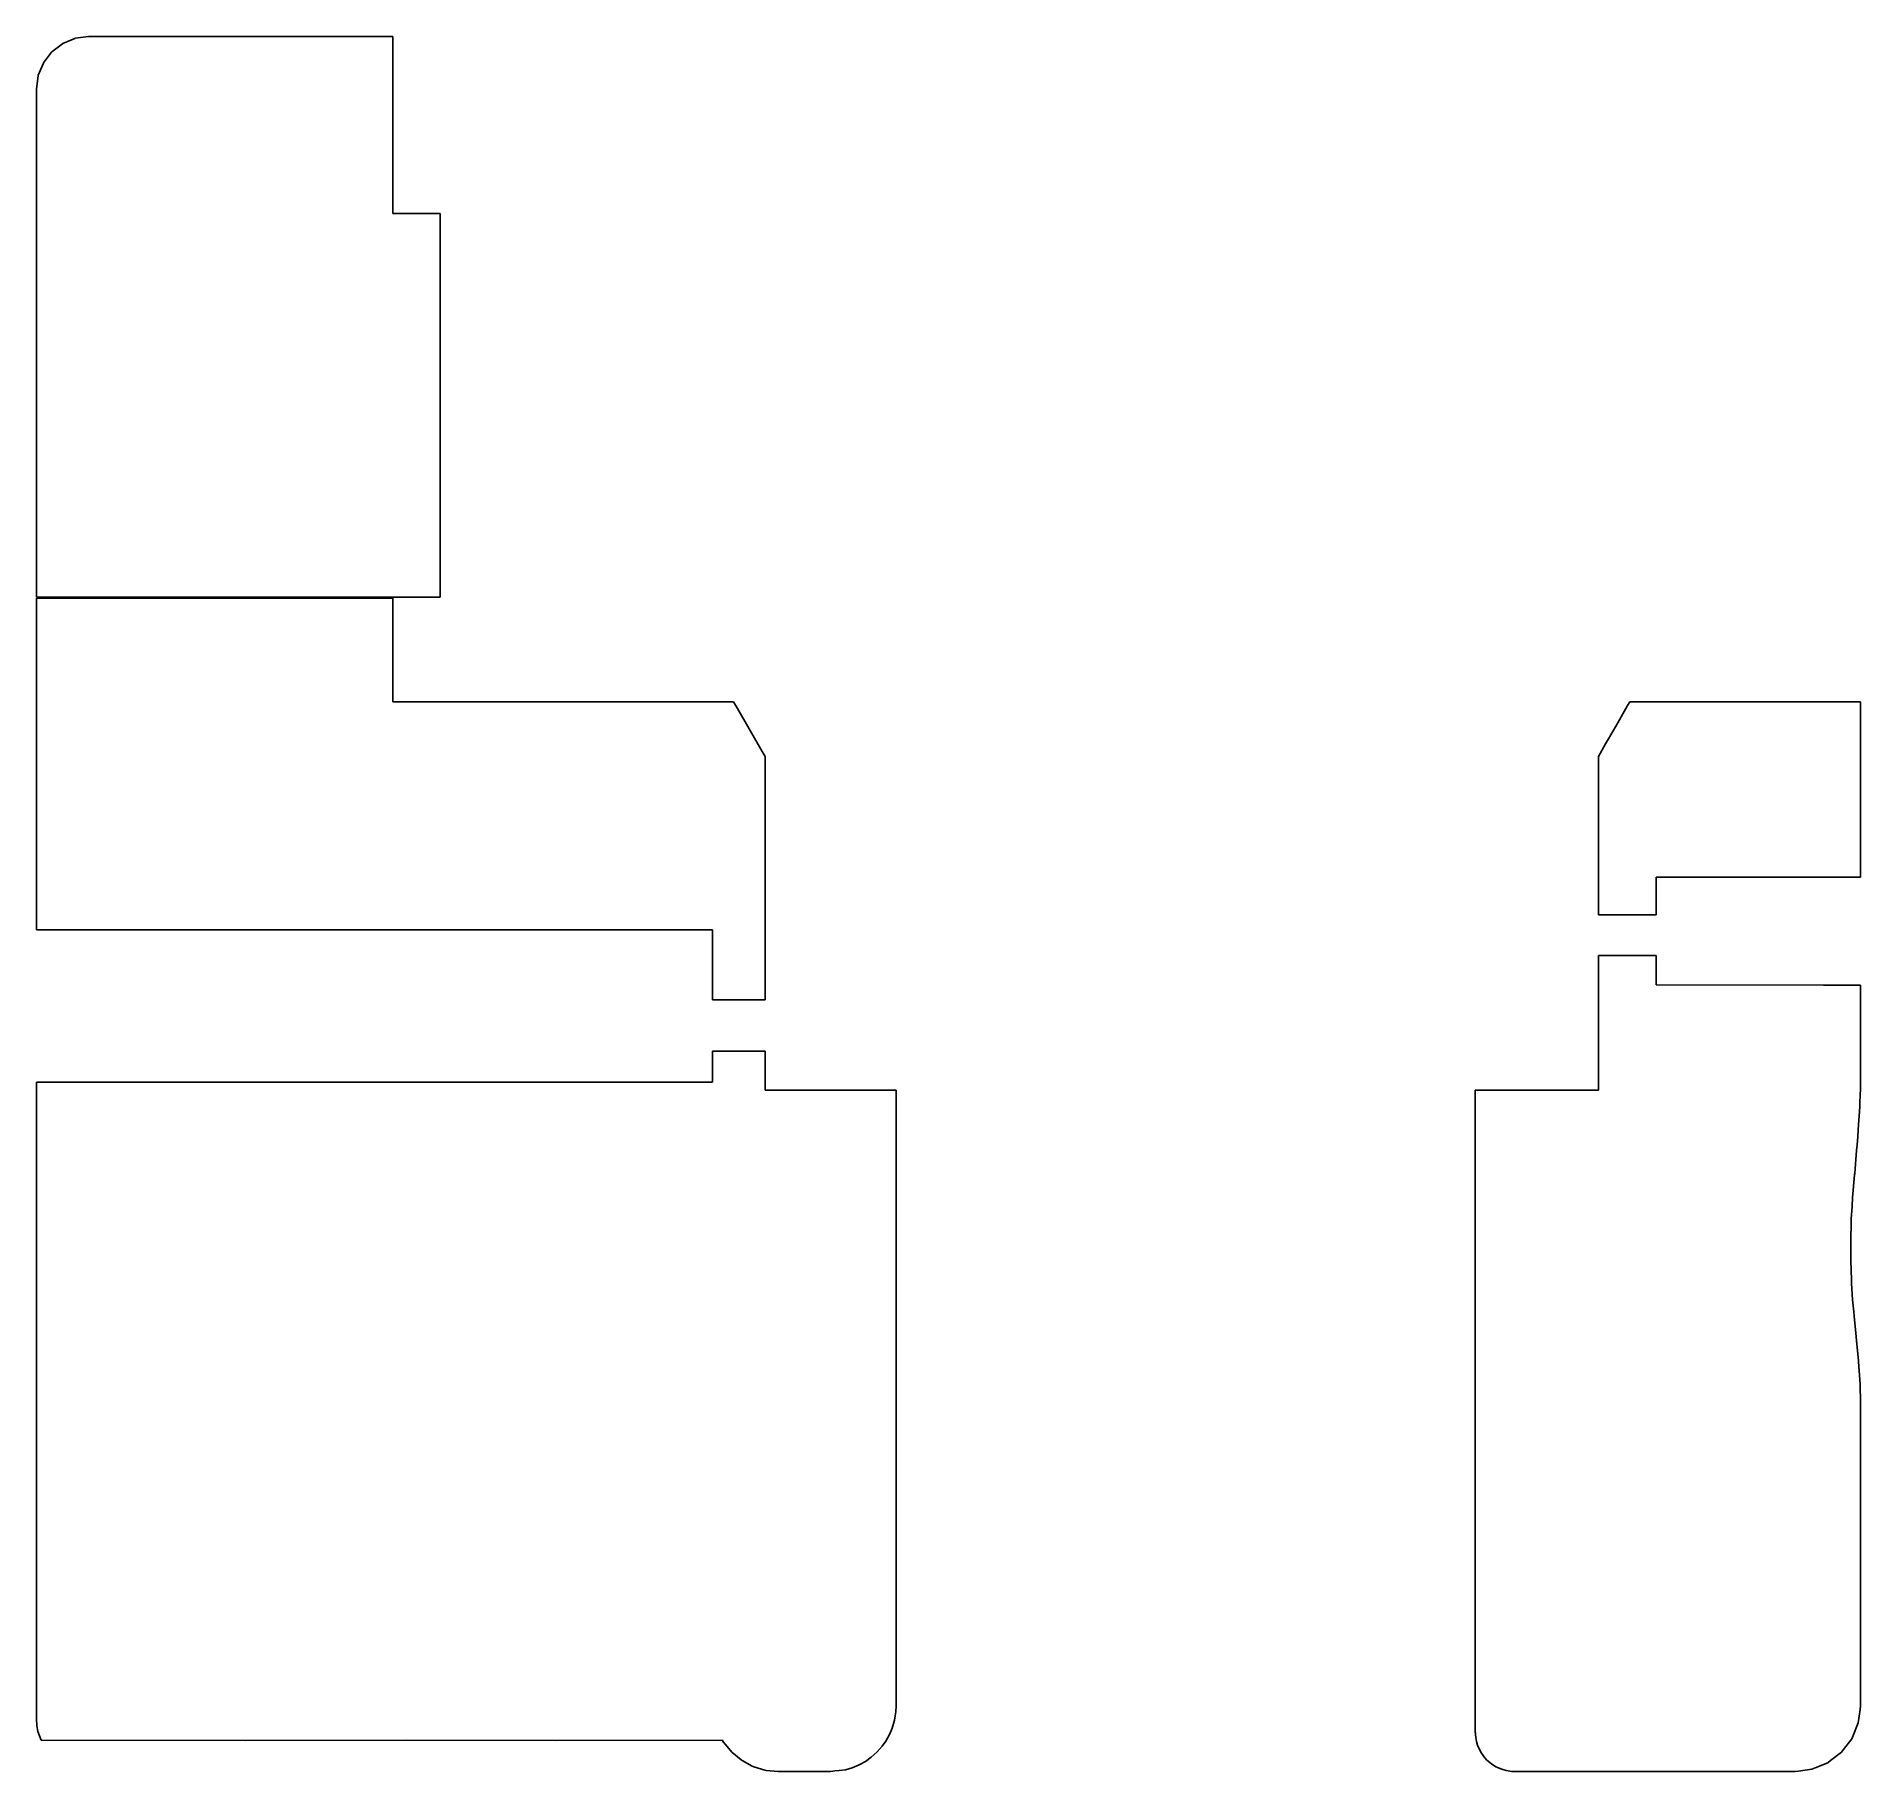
# Model space of a CAD drawing. Header units: metres. Extents: x 2.4 to 72, y -16 to 50.2.
import ezdxf

# ---------------------------------------------------------------- set-up
doc = ezdxf.new("R2010")
doc.units = ezdxf.units.M

msp = doc.modelspace()

# ---------------------------------------------------------------- linework, layer by layer
for p, q in [((3.4, 49.932), (3.867, 50.126)), ((3.867, 50.126), (3.882, 50.132)), ((3.882, 50.132), (4.384, 50.198)), ((4.384, 50.198), (4.4, 50.2)), ((4.4, 50.2), (4.862, 50.2)), ((4.862, 50.2), (4.909, 50.2)), ((4.909, 50.2), (4.974, 50.2)), ((4.974, 50.2), (5.055, 50.2)), ((5.055, 50.2), (5.15, 50.2)), ((5.15, 50.2), (5.249, 50.2)), ((5.249, 50.2), (5.335, 50.2)), ((5.335, 50.2), (12.68, 50.2)), ((12.68, 50.2), (12.701, 50.2)), ((12.701, 50.2), (12.736, 50.2)), ((12.736, 50.2), (12.778, 50.2)), ((12.778, 50.2), (12.818, 50.2)), ((12.818, 50.2), (12.851, 50.2)), ((12.851, 50.2), (13.419, 50.2)), ((13.419, 50.2), (13.46, 50.2)), ((13.46, 50.2), (13.49, 50.2)), ((13.49, 50.2), (15.59, 50.2)), ((15.59, 50.2), (15.628, 50.2)), ((15.628, 50.2), (16, 50.2)), ((16, 50.2), (16, 45.373)), ((2.668, 49.2), (2.976, 49.601)), ((2.976, 49.601), (2.986, 49.614)), ((2.986, 49.614), (3.387, 49.922)), ((3.387, 49.922), (3.4, 49.932)), ((2.468, 48.718), (2.662, 49.185)), ((2.662, 49.185), (2.668, 49.2)), ((2.4, 48.2), (2.466, 48.702)), ((2.4, 48.107), (2.4, 48.2)), ((2.4, 43.753), (2.4, 48.107)), ((2.466, 48.702), (2.468, 48.718)), ((16, 45.373), (16, 45.2)), ((16, 45.2), (16, 43.854)), ((16, 43.854), (16, 43.838)), ((2.4, 43.366), (2.4, 43.753)), ((2.4, 43.259), (2.4, 43.366)), ((2.4, 43.151), (2.4, 43.259)), ((16, 43.838), (16, 43.441)), ((16, 43.838), (16, 43.838)), ((16, 43.441), (16.523, 43.441)), ((16.523, 43.441), (17.8, 43.441)), ((17.8, 43.441), (17.8, 42.478)), ((2.4, 42.784), (2.4, 43.151)), ((2.4, 42.675), (2.4, 42.784)), ((2.4, 40.892), (2.4, 42.675)), ((17.8, 42.478), (17.8, 41.398)), ((17.8, 41.398), (17.8, 40.681)), ((2.4, 40.57), (2.4, 40.892)), ((2.4, 40.303), (2.4, 40.57)), ((17.8, 40.681), (17.8, 40.273)), ((2.4, 40.102), (2.4, 40.303)), ((2.4, 35.77), (2.4, 40.102)), ((17.8, 40.273), (17.8, 28.812)), ((2.4, 35.612), (2.4, 35.77)), ((2.4, 35.498), (2.4, 35.612)), ((2.4, 33.961), (2.4, 35.498)), ((2.4, 28.812), (2.4, 33.961)), ((15.845, 28.812), (2.4, 28.812)), ((2.4, 28.74), (2.4, 28.769)), ((2.4, 28.769), (2.487, 28.769)), ((2.4, 28.714), (2.4, 28.74)), ((2.4, 24.419), (2.4, 28.714)), ((2.487, 28.769), (16, 28.769)), ((16, 28.812), (15.845, 28.812)), ((17.194, 28.812), (16, 28.812)), ((16, 28.769), (16, 28.714)), ((16, 28.714), (16, 25.335)), ((17.8, 28.812), (17.194, 28.812)), ((16, 25.335), (16, 25.039)), ((2.4, 16.114), (2.4, 24.419)), ((16, 25.039), (16, 24.899)), ((16, 24.899), (16, 24.837)), ((16, 24.899), (16, 24.899)), ((16, 24.837), (16, 24.82)), ((16, 24.82), (18.409, 24.82)), ((18.409, 24.82), (19.875, 24.82)), ((19.875, 24.82), (29, 24.82)), ((29, 24.82), (29.148, 24.563)), ((29.148, 24.563), (30.09, 22.919)), ((62.734, 24.008), (63.114, 24.671)), ((63.114, 24.671), (63.2, 24.82)), ((63.2, 24.82), (64.298, 24.82)), ((64.298, 24.82), (72, 24.82)), ((72, 24.82), (72, 22.955)), ((62.385, 23.399), (62.734, 24.008)), ((62, 22.728), (62.275, 23.208)), ((62.275, 23.208), (62.385, 23.399)), ((30.09, 22.919), (30.2, 22.728)), ((30.2, 22.728), (30.2, 15.899)), ((62, 19.026), (62, 22.728)), ((72, 22.955), (72, 19.077)), ((62, 16.691), (62, 19.026)), ((72, 19.077), (72, 18.121)), ((72, 19.077), (72, 19.077)), ((67.61, 18.121), (64.2, 18.121)), ((64.2, 18.121), (64.2, 17.316)), ((72, 18.121), (67.61, 18.121)), ((64.2, 17.316), (64.2, 16.691)), ((10.904, 16.114), (2.4, 16.114)), ((17.458, 16.114), (10.904, 16.114)), ((28.2, 16.114), (17.458, 16.114)), ((28.2, 14.932), (28.2, 16.114)), ((63.924, 16.691), (62, 16.691)), ((64.2, 16.691), (63.924, 16.691)), ((30.2, 15.899), (30.2, 14.247)), ((28.2, 14.247), (28.2, 14.932)), ((62, 14.82), (62, 15.129)), ((62, 15.129), (63.349, 15.129)), ((62, 10), (62, 14.82)), ((63.349, 15.129), (64.2, 15.129)), ((64.2, 15.129), (64.2, 14.812)), ((64.2, 14.812), (64.2, 14.013)), ((28.2, 13.447), (28.2, 14.247)), ((30.2, 14.247), (30.2, 13.447)), ((64.2, 14.013), (70.585, 14.001)), ((70.585, 14.001), (72, 14.003)), ((72, 14.003), (72, 11.989)), ((29.249, 13.447), (28.2, 13.447)), ((30.2, 13.447), (29.249, 13.447)), ((72, 11.989), (72, 10.318)), ((28.2, 11.164), (28.2, 11.482)), ((28.2, 11.482), (29.174, 11.482)), ((28.2, 10.3), (28.2, 11.164)), ((29.174, 11.482), (30.2, 11.482)), ((30.2, 11.482), (30.2, 11.46)), ((30.2, 11.46), (30.2, 10.172)), ((2.4, 9.618), (2.4, 10.3)), ((2.4, 10.3), (15.311, 10.3)), ((15.311, 10.3), (28.2, 10.3)), ((30.2, 10.172), (30.2, 10)), ((30.2, 10), (34.699, 10)), ((34.699, 10), (35.2, 10)), ((35.2, 10), (35.2, 9.6)), ((57.3, 9.312), (57.3, 10)), ((57.3, 10), (59.474, 10)), ((59.474, 10), (62, 10)), ((71.986, 9.775), (71.98, 9.552)), ((71.994, 10.075), (71.986, 9.775)), ((72, 10.318), (71.994, 10.075)), ((2.4, -11.455), (2.4, 9.618)), ((35.2, 9.6), (35.2, 7.249)), ((57.3, 8.849), (57.3, 9.312)), ((71.976, 9.356), (71.952, 9.012)), ((71.98, 9.552), (71.976, 9.356)), ((57.3, 8.251), (57.3, 8.849)), ((71.916, 8.472), (71.902, 8.225)), ((71.929, 8.683), (71.916, 8.472)), ((71.952, 9.012), (71.929, 8.683)), ((57.3, 7.543), (57.3, 8.251)), ((71.847, 7.69), (71.82, 7.348)), ((71.87, 7.916), (71.847, 7.69)), ((71.902, 8.225), (71.87, 7.916)), ((35.2, 7.249), (35.2, 6.524)), ((57.3, 6.789), (57.3, 7.543)), ((71.82, 7.348), (71.777, 6.812)), ((35.2, 6.524), (35.2, 5.662)), ((57.3, 6.092), (57.3, 6.789)), ((71.772, 6.77), (71.719, 6.177)), ((71.773, 6.785), (71.772, 6.77)), ((71.777, 6.812), (71.773, 6.785)), ((35.2, 5.662), (35.2, 4.721)), ((57.3, 5.552), (57.3, 6.092)), ((71.695, 5.907), (71.675, 5.56)), ((71.719, 6.177), (71.695, 5.907)), ((57.3, -5.711), (57.3, 5.552)), ((71.643, 4.921), (71.626, 4.295)), ((71.648, 5.086), (71.643, 4.921)), ((71.675, 5.56), (71.648, 5.086)), ((35.2, 4.721), (35.2, 3.806)), ((35.2, 4.721), (35.2, 4.721)), ((71.626, 4.295), (71.626, 4.243)), ((71.626, 4.243), (71.628, 3.524)), ((35.2, 3.806), (35.2, 3.053)), ((71.628, 3.524), (71.629, 3.495)), ((71.629, 3.495), (71.653, 2.762)), ((35.2, 3.053), (35.2, -7.941)), ((71.653, 2.762), (71.661, 2.627)), ((71.661, 2.627), (71.7, 2)), ((71.7, 2), (71.741, 1.536)), ((71.741, 1.536), (71.768, 1.23)), ((71.768, 1.23), (71.811, 0.862)), ((71.811, 0.862), (71.845, 0.443)), ((71.845, 0.443), (71.922, -0.335)), ((71.922, -0.335), (71.924, -0.373)), ((71.924, -0.373), (71.982, -1.22)), ((71.982, -1.22), (71.982, -1.23)), ((71.982, -1.23), (72, -1.937)), ((72, -1.937), (72, -2.546)), ((72, -2.546), (72, -4.926)), ((72, -4.926), (72, -6.661)), ((57.3, -6.73), (57.3, -5.711)), ((57.3, -7.801), (57.3, -6.73)), ((72, -6.661), (72, -7.95)), ((72, -6.661), (72, -6.661)), ((35.2, -7.941), (35.2, -8.685)), ((57.3, -8.801), (57.3, -7.801)), ((72, -7.95), (72, -8.922)), ((35.2, -8.685), (35.2, -9.533)), ((57.3, -9.659), (57.3, -8.801)), ((72, -8.922), (72, -9.666)), ((35.2, -9.533), (35.2, -10.367)), ((57.3, -10.354), (57.3, -9.659)), ((72, -9.666), (72, -10.243)), ((35.2, -10.367), (35.2, -11.103)), ((57.3, -10.893), (57.3, -10.354)), ((72, -10.243), (72, -10.695)), ((35.2, -11.103), (35.2, -11.7)), ((57.3, -11.297), (57.3, -10.893)), ((72, -10.695), (72, -11.052)), ((72, -11.052), (72, -11.564)), ((2.4, -11.612), (2.4, -11.455)), ((2.4, -12.687), (2.4, -11.612)), ((35.2, -11.7), (35.2, -12.156)), ((57.3, -11.591), (57.3, -11.297)), ((57.3, -11.842), (57.3, -11.591)), ((72, -11.564), (72, -11.897)), ((35.2, -12.156), (35.2, -12.487)), ((35.2, -12.487), (35.2, -12.713)), ((57.3, -12.055), (57.3, -11.842)), ((57.3, -12.281), (57.3, -12.055)), ((57.3, -14.177), (57.3, -12.281)), ((72, -11.897), (72, -12.116)), ((72, -12.116), (72, -12.155)), ((72, -12.155), (72, -13.5)), ((2.4, -13.364), (2.4, -12.687)), ((35.2, -12.713), (35.2, -12.858)), ((35.2, -12.858), (35.2, -12.939)), ((35.2, -12.939), (35.2, -13.5)), ((2.4, -13.372), (2.4, -13.364)), ((2.4, -13.884), (2.4, -13.372)), ((2.4, -14), (2.4, -13.884)), ((35.163, -13.88), (35.139, -14.042)), ((35.189, -13.72), (35.163, -13.88)), ((35.2, -13.5), (35.189, -13.72)), ((71.983, -13.63), (71.915, -14.147)), ((72, -13.5), (71.983, -13.63)), ((2.414, -14.235), (2.4, -14)), ((2.4, -14), (2.4, -14)), ((2.416, -14.243), (2.414, -14.235)), ((2.456, -14.469), (2.416, -14.243)), ((2.578, -14.802), (2.456, -14.469)), ((34.959, -14.56), (34.811, -14.837)), ((35.047, -14.348), (34.959, -14.56)), ((35.139, -14.042), (35.047, -14.348)), ((57.3, -14.465), (57.3, -14.177)), ((57.3, -14.5), (57.3, -14.465)), ((57.304, -14.534), (57.3, -14.5)), ((57.307, -14.552), (57.304, -14.534)), ((57.311, -14.583), (57.307, -14.552)), ((57.326, -14.698), (57.311, -14.583)), ((71.915, -14.147), (71.715, -14.629)), ((10.382, -14.815), (2.578, -14.802)), ((16.55, -14.803), (10.382, -14.815)), ((22.192, -14.815), (16.55, -14.803)), ((28.575, -14.803), (22.192, -14.815)), ((28.621, -14.888), (28.575, -14.803)), ((28.623, -14.891), (28.621, -14.888)), ((28.932, -15.268), (28.623, -14.891)), ((29.285, -15.557), (28.932, -15.268)), ((34.468, -15.268), (34.249, -15.448)), ((34.664, -15.029), (34.468, -15.268)), ((34.811, -14.837), (34.664, -15.029)), ((57.344, -14.857), (57.326, -14.698)), ((57.389, -14.994), (57.344, -14.857)), ((57.47, -15.191), (57.389, -14.994)), ((57.535, -15.303), (57.47, -15.191)), ((57.669, -15.478), (57.535, -15.303)), ((71.268, -15.268), (70.854, -15.585)), ((71.347, -15.164), (71.268, -15.268)), ((71.665, -14.75), (71.347, -15.164)), ((71.715, -14.629), (71.665, -14.75)), ((29.321, -15.585), (29.285, -15.557)), ((29.712, -15.794), (29.321, -15.585)), ((29.776, -15.821), (29.712, -15.794)), ((30.19, -15.947), (29.776, -15.821)), ((30.246, -15.955), (30.19, -15.947)), ((30.7, -16), (30.246, -15.955)), ((30.858, -16), (30.7, -16)), ((32.7, -16), (30.858, -16)), ((32.783, -15.992), (32.7, -16)), ((32.863, -15.979), (32.783, -15.992)), ((33.025, -15.957), (32.863, -15.979)), ((33.264, -15.934), (33.025, -15.957)), ((33.518, -15.857), (33.264, -15.934)), ((33.788, -15.745), (33.518, -15.857)), ((34.03, -15.615), (33.788, -15.745)), ((34.249, -15.448), (34.03, -15.615)), ((57.743, -15.564), (57.669, -15.478)), ((57.923, -15.703), (57.743, -15.564)), ((58.091, -15.821), (57.923, -15.703)), ((58.314, -15.913), (58.091, -15.821)), ((58.483, -15.963), (58.314, -15.913)), ((58.549, -15.976), (58.483, -15.963)), ((58.625, -15.99), (58.549, -15.976)), ((58.677, -15.995), (58.625, -15.99)), ((58.729, -15.998), (58.677, -15.995)), ((58.738, -15.999), (58.729, -15.998)), ((58.79, -16), (58.738, -15.999)), ((58.8, -16), (58.79, -16)), ((60.593, -16), (58.8, -16)), ((69.5, -16), (60.593, -16)), ((69.63, -15.983), (69.5, -16)), ((70.147, -15.915), (69.63, -15.983)), ((70.268, -15.865), (70.147, -15.915)), ((70.75, -15.665), (70.268, -15.865)), ((70.854, -15.585), (70.75, -15.665))]:
    msp.add_line(p, q)

doc.saveas('drawing.dxf')
